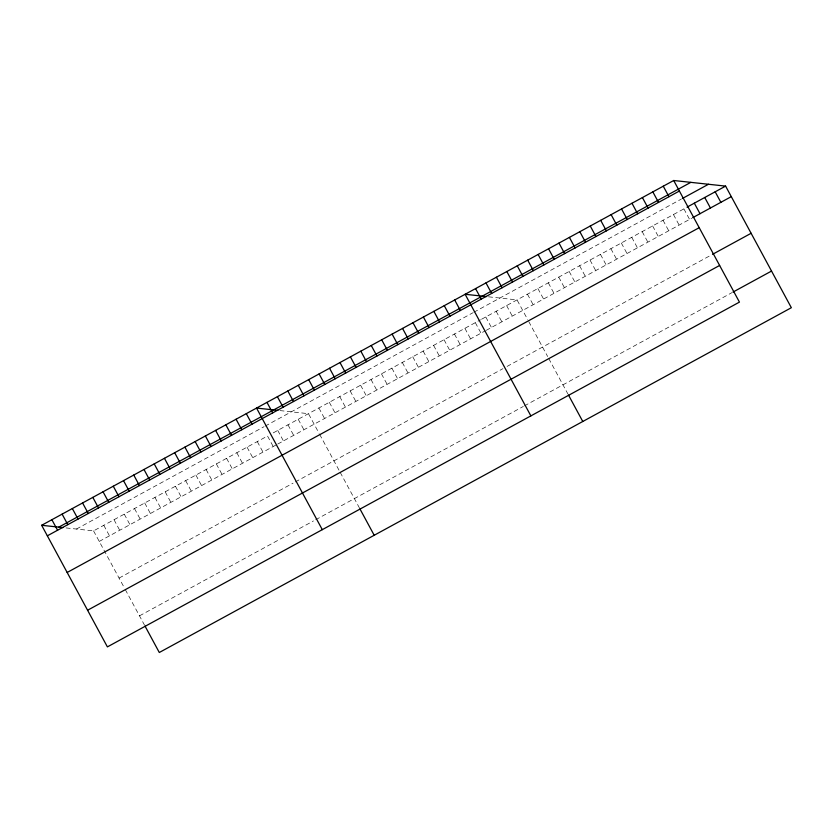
<?xml version="1.0" encoding="UTF-8"?>
<svg xmlns="http://www.w3.org/2000/svg" width="833" height="833" viewBox="0 0 833 833"><rect width="100%" height="100%" fill="white"/><g stroke="black" fill="none" stroke-linecap="round" stroke-linejoin="round"><path stroke-width="0.62" stroke-dasharray="4.17 3.12" d="M76.428 529.049L264.03 426.704M265.175 426.09L472.78 312.833M473.821 312.26L681.363 199.056M66.046 527.924L93.556 530.892L267.518 436.003L273.214 446.53M273.203 432.9L480.526 319.799M481.568 319.237L685.976 207.729M99.242 541.429L276.618 444.666M277.753 444.041L485.17 330.899M486.222 330.326L691.661 218.256M119.067 578.081L293.029 483.182M295.299 481.943L502.903 368.686M507.078 366.416L711.486 254.908M139.486 615.847L313.447 520.948M315.717 519.709L523.322 406.452M524.374 405.89L731.905 292.675M488.482 296.808L517.022 299.89L527.674 319.58M279.898 410.586L308.449 413.668L319.101 433.358M683.883 208.864L689.578 219.391M673.46 214.55L679.145 225.087M663.026 220.245L668.722 230.772M652.603 225.93L658.289 236.457M642.17 231.626L647.866 242.153M631.747 237.311L637.432 247.838M621.314 242.997L627.01 253.524M610.881 248.692L616.576 259.219M600.458 254.377L606.153 264.904M590.024 260.063L595.72 270.59M579.601 265.758L585.287 276.285M569.168 271.443L574.864 281.971M558.745 277.129L564.43 287.666M548.312 282.824L554.007 293.351M537.879 288.51L543.574 299.037M527.456 294.205L533.151 304.732M528.778 321.621L547.645 356.514M548.78 358.606L567.908 393.999M506.599 305.576L512.285 316.103M496.166 311.271L501.862 321.798M485.743 316.957L491.428 327.484M475.31 322.642L481.005 333.169M464.887 328.337L470.572 338.864M454.454 334.023L460.149 344.55M444.02 339.708L449.716 350.235M433.597 345.403L439.293 355.93M423.164 351.089L428.86 361.616M412.741 356.784L418.426 367.311M402.308 362.47L408.003 372.997M391.885 368.155L397.57 378.682M381.452 373.85L387.147 384.377M371.018 379.536L376.714 390.063M360.595 385.221L366.291 395.748M350.162 390.916L355.858 401.444M339.739 396.602L345.424 407.129M329.306 402.287L335.001 412.814M318.883 407.983L324.568 418.51M319.643 434.378L339.062 470.291M340.197 472.394L359.335 507.776M298.214 419.249L303.91 429.776M287.989 424.83L293.674 435.357M277.753 430.411L283.439 440.949M257.282 441.584L262.978 452.111M247.047 447.165L252.743 457.692M236.822 452.746L242.507 463.273M226.586 458.327L232.282 468.854M216.351 463.908L222.047 474.435M206.115 469.489L211.811 480.016M195.89 475.07L201.576 485.597M185.655 480.651L191.34 491.189M175.419 486.243L181.115 496.77M165.184 491.824L170.88 502.351M154.948 497.405L160.644 507.932M144.723 502.986L150.409 513.513M134.488 508.567L140.183 519.094M124.252 514.148L129.948 524.675M114.017 519.73L119.713 530.257M103.792 525.311L109.477 535.838M93.556 530.892L124.169 587.515M125.304 589.618L144.442 625.01"/><path stroke-width="1.25" d="M673.699 180.501L739.444 302.108L107.395 646.887L41.65 525.29L673.699 180.501L725.605 186.113L791.35 307.71L159.301 652.499L144.994 626.02M58.779 527.143L690.828 182.354M47.346 535.817L679.384 191.028M682.404 198.483L708.477 184.26M687.017 207.157L725.605 186.113M692.702 217.684L731.291 196.64M67.161 572.469L699.21 227.68M712.527 254.336L751.116 233.292M87.58 610.235L719.629 265.446M732.946 292.102L771.535 271.058M486.399 296.579L465.126 294.278L530.871 415.886M277.826 410.357L256.543 408.066L322.298 529.663M41.65 525.29L62.933 527.591M715.172 191.798L720.868 202.325M704.739 197.483L710.434 208.011M694.316 203.179L700.012 213.706M663.266 186.196L668.961 196.723M652.843 191.882L658.528 202.409M642.41 197.567L648.105 208.094M631.987 203.262L637.672 213.789M621.553 208.948L627.249 219.475M611.12 214.633L616.816 225.16M600.697 220.328L606.393 230.856M590.264 226.014L595.959 236.541M579.841 231.699L585.526 242.236M569.408 237.395L575.103 247.922M558.985 243.08L564.67 253.607M548.551 248.775L554.247 259.302M538.118 254.461L543.814 264.988M527.695 260.146L533.391 270.673M517.262 265.842L522.957 276.369M506.839 271.527L512.524 282.054M568.46 395.019L582.777 421.488M496.406 277.212L502.101 287.739M485.983 282.908L491.668 293.435M475.549 288.593L481.245 299.12M454.693 299.974L460.389 310.501M444.26 305.659L449.955 316.186M433.837 311.355L439.532 321.882M423.403 317.04L429.099 327.567M412.981 322.725L418.666 333.252M402.547 328.421L408.243 338.948M392.124 334.106L397.81 344.633M381.691 339.791L387.387 350.318M371.258 345.487L376.953 356.014M360.835 351.172L366.53 361.699M350.401 356.857L356.097 367.395M339.979 362.553L345.664 373.08M329.545 368.238L335.241 378.765M319.122 373.934L324.808 384.461M308.689 379.619L314.385 390.146M298.266 385.304L303.951 395.831M359.887 508.796L374.194 535.265M287.833 391L293.528 401.527M277.399 396.685L283.095 407.212M266.976 402.37L272.672 412.897M246.308 413.647L252.003 424.174M236.083 419.228L241.768 429.755M225.847 424.809L231.543 435.336M215.612 430.39L221.307 440.917M205.376 435.971L211.072 446.498M195.151 441.552L200.836 452.08M184.916 447.134L190.611 457.671M174.68 452.725L180.376 463.252M164.445 458.306L170.14 468.833M154.22 463.887L159.905 474.414M143.984 469.468L149.669 479.995M133.749 475.049L139.444 485.577M123.513 480.631L129.209 491.158M113.278 486.212L118.973 496.739M103.053 491.793L108.738 502.32M92.817 497.384L98.513 507.911M82.582 502.965L88.277 513.492M72.346 508.546L78.042 519.074M62.121 514.128L67.806 524.655M51.885 519.709L57.571 530.236"/></g></svg>
